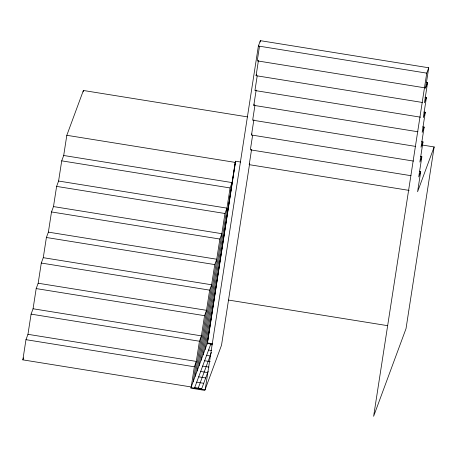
<?xml version="1.0" encoding="UTF-8"?>
<svg xmlns="http://www.w3.org/2000/svg" width="457" height="457" viewBox="0 0 457 457"><rect width="100%" height="100%" fill="white"/><g stroke="black" fill="none" stroke-linecap="round" stroke-linejoin="round"><path stroke-width="0.69" d="M27.957 334.318L196.321 361.418L194.345 366.777L191.22 386.965L22.85 359.865L25.975 339.677L27.957 334.318L31.082 314.13L33.064 308.772L36.189 288.584L38.165 283.226L41.29 263.038L43.272 257.679L46.397 237.491L48.379 232.133L51.504 211.945L53.486 206.581L56.611 186.399L58.587 181.035L61.718 160.847L63.694 155.489L66.819 135.301L83.385 90.48L247.5 116.895M83.168 91.886L83.385 90.48M193.197 381.606L199.446 341.23L201.428 335.872L33.064 308.772M195.179 376.248L204.553 315.684L206.535 310.326L38.165 283.226M197.161 370.89L209.66 290.138L211.642 284.78L43.272 257.679M199.138 365.531L214.767 264.592L216.744 259.233L48.379 232.133M201.12 360.167L219.868 239.045L221.851 233.687L53.486 206.581M203.102 354.809L224.975 213.499L226.958 208.135L58.587 181.035M205.079 349.451L230.082 187.947L232.065 182.589L63.694 155.489M207.061 344.092L235.189 162.401L235.618 161.235L240.531 162.024M235.406 161.818L207.278 343.51L212.185 344.298M409.135 190.403L249.219 164.663L249.653 163.492L221.525 345.184L204.816 390.392L190.786 388.136L207.495 342.921L235.618 161.235M205.25 389.227L258.376 46.031L260.359 40.673L428.723 67.773L425.598 87.961L257.234 60.861L259.496 46.243M260.142 42.067L260.359 40.673M422.342 102.454L256.086 75.691L258.456 60.375M257.205 75.902L254.943 90.52L420.491 117.169M417.938 131.77L253.795 105.35L256.171 90.035M254.915 105.556L252.652 120.174L415.384 146.371M413.534 161.087L251.51 135.004L253.881 119.688M252.624 135.215L250.362 149.833L410.98 175.688M249.219 164.663L251.59 149.348M428.723 67.773L426.747 73.137L373.615 416.327L406.022 328.629L434.15 146.937L422.177 145.012M426.17 82.374L427.581 82.603L424.456 102.791L426.432 97.432L425.027 97.204M426.432 97.432L423.308 117.62L425.29 112.262L423.879 112.034M425.29 112.262L422.165 132.45L424.147 127.092L422.736 126.863M424.147 127.092L421.023 147.274L422.999 141.916L421.594 141.693M422.999 141.916L419.874 162.104L421.857 156.745L420.446 156.517M421.857 156.745L418.732 176.933L420.708 171.575L419.303 171.346M420.708 171.575L417.584 191.763L434.15 146.937M22.85 359.865L23.593 357.86M256.086 75.691L256.526 74.502M253.795 105.35L254.241 104.156M251.51 135.004L251.95 133.815M194.511 388.113L210.786 344.07M198.235 388.096L211.437 352.364M201.526 389.244L208.124 371.392M425.598 87.961L427.581 82.603M258.376 46.031L426.747 73.137M66.819 135.301L235.189 162.401M61.718 160.847L230.082 187.947M56.611 186.399L224.975 213.499M51.504 211.945L219.868 239.045M46.397 237.491L214.767 264.592M41.29 263.038L209.66 290.138M228.529 300.06L387.707 325.681M36.189 288.584L204.553 315.684M31.082 314.13L199.446 341.23M207.495 342.921L212.402 343.715M210.568 344.658L211.974 344.881M208.586 350.016L211.397 350.468M206.61 355.375L210.117 355.94M204.627 360.733L210.237 361.636M202.645 366.091L208.963 367.108M25.975 339.677L194.345 366.777M200.669 371.455L207.684 372.581M198.686 376.814L205.701 377.939M196.704 382.172L203.719 383.303M194.728 387.53L201.743 388.661M191.003 387.553L205.033 389.81"/></g></svg>
